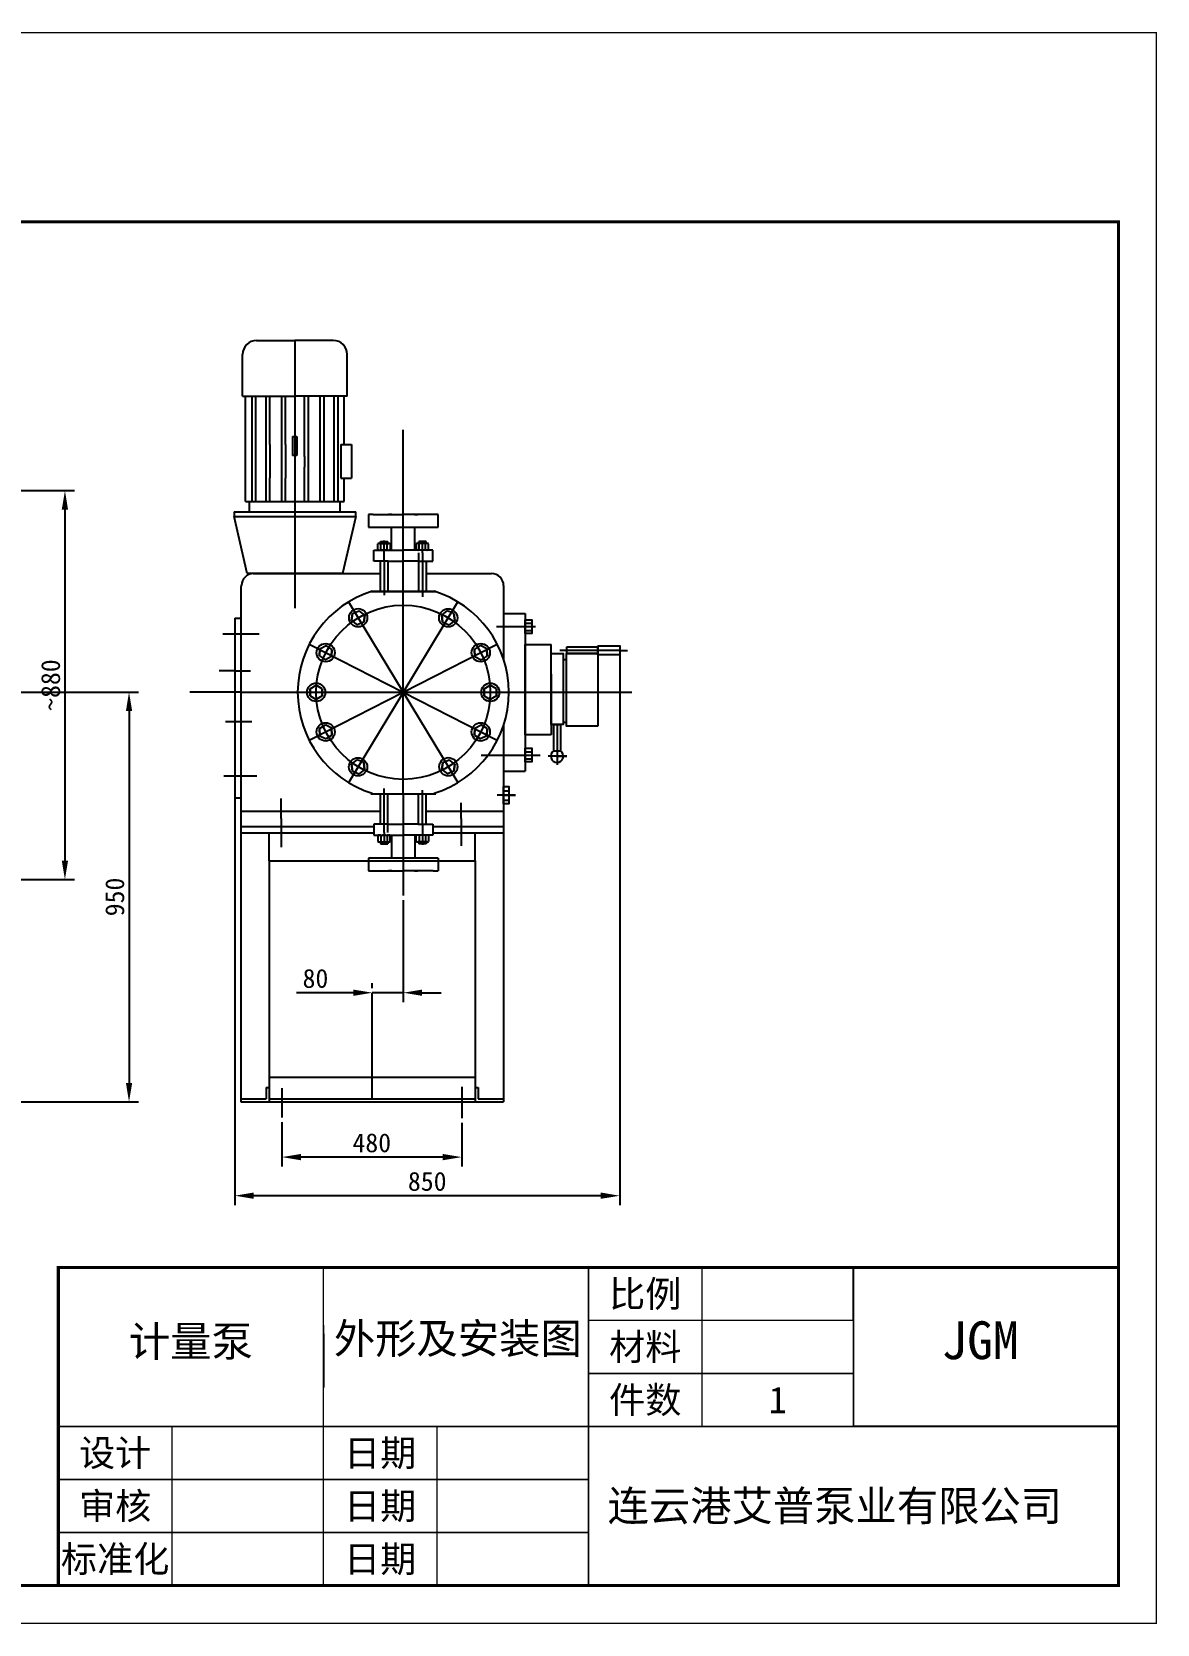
# Model space of a CAD drawing. Header units: millimetres. Extents: x 31 to 328, y 15 to 225.
# Drawn here: x 179.4 to 328, y 15.2 to 225.4 of the extents above; entities that cross this region are included whole.
import ezdxf
from ezdxf.enums import TextEntityAlignment as Align

# ---------------------------------------------------------------- set-up
doc = ezdxf.new("R2010")
doc.units = ezdxf.units.MM
doc.header["$PDMODE"] = 35
doc.layers.add('04-标注', color=3, linetype='Continuous', lineweight=20)
doc.layers.add('05-文字', color=5, linetype='Continuous')
doc.layers.add('2', color=4, linetype='Continuous')
doc.styles.add('S', font='SimSun.ttf')
doc.dimstyles.new('ISO-25', dxfattribs={"dimtxt": 2.5, "dimasz": 2.5, "dimexe": 1.25, "dimexo": 0.625, "dimtad": 1, "dimtxsty": 'Standard', "dimcen": 2.5, "dimadec": 0, "dimazin": 0, "dimtfac": 1, "dimtmove": 0, "dimatfit": 3, "dimfxl": 0, "dimarcsym": 0})

# ---------------------------------------------------------------- blocks, each defined once
blk = doc.blocks.new('*D10')
at = {"color": 0, "lineweight": -2}
for p, q in [((180.09, 138.18), (193.52, 138.18)), ((192.27, 135.68), (192.27, 86.61)), ((145.43, 84.11), (193.52, 84.11))]:
    blk.add_line(p, q, dxfattribs=at)
at = {"color": 0}
for points in [[(191.86, 135.68), (192.69, 135.68), (192.27, 138.18)], [(191.86, 86.61), (192.69, 86.61), (192.27, 84.11)]]:
    blk.add_solid(points, dxfattribs=at)
at = {"layer": 'Defpoints', "color": 0}
for p in [(179.46, 138.18), (144.81, 84.11), (192.27, 84.11)]:
    blk.add_point(p, dxfattribs=at)
at = {"color": 0, "insert": (190.4, 111.15), "char_height": 2.5, "attachment_point": 5, "rotation": 90}
blk.add_mtext('\\A1;950', dxfattribs=at)
blk = doc.blocks.new('*D11')
at = {"color": 0, "lineweight": -2}
for p, q in [((173.66, 164.79), (185.06, 164.79)), ((183.81, 162.29), (183.81, 115.95)), ((173.03, 113.45), (185.06, 113.45))]:
    blk.add_line(p, q, dxfattribs=at)
at = {"color": 0}
for points in [[(183.39, 162.29), (184.22, 162.29), (183.81, 164.79)], [(183.39, 115.95), (184.22, 115.95), (183.81, 113.45)]]:
    blk.add_solid(points, dxfattribs=at)
at = {"layer": 'Defpoints', "color": 0}
for p in [(173.04, 164.79), (172.4, 113.45), (183.81, 113.45)]:
    blk.add_point(p, dxfattribs=at)
at = {"color": 0, "insert": (181.93, 139.12), "char_height": 2.5, "attachment_point": 5, "rotation": 90}
blk.add_mtext('\\A1;~880', dxfattribs=at)
blk = doc.blocks.new('*D12')
at = {"color": 0, "lineweight": -2}
for p, q in [((212.46, 81.42), (212.46, 75.56)), ((236.2, 81.33), (236.2, 75.56)), ((233.7, 76.81), (214.96, 76.81))]:
    blk.add_line(p, q, dxfattribs=at)
at = {"color": 0}
for points in [[(214.96, 77.22), (214.96, 76.39), (212.46, 76.81)], [(233.7, 77.22), (233.7, 76.39), (236.2, 76.81)]]:
    blk.add_solid(points, dxfattribs=at)
at = {"layer": 'Defpoints', "color": 0}
for p in [(212.46, 82.04), (236.2, 81.96), (212.46, 76.81)]:
    blk.add_point(p, dxfattribs=at)
at = {"color": 0, "insert": (224.33, 78.68), "char_height": 2.5, "attachment_point": 5}
blk.add_mtext('\\A1;480', dxfattribs=at)
blk = doc.blocks.new('*D13')
at = {"color": 0, "lineweight": -2}
for p, q in [((257.07, 143.66), (257.07, 70.46)), ((206.24, 135.46), (206.24, 70.46)), ((254.57, 71.71), (208.74, 71.71))]:
    blk.add_line(p, q, dxfattribs=at)
at = {"color": 0}
for points in [[(208.74, 72.13), (208.74, 71.3), (206.24, 71.71)], [(254.57, 72.13), (254.57, 71.3), (257.07, 71.71)]]:
    blk.add_solid(points, dxfattribs=at)
at = {"layer": 'Defpoints', "color": 0}
for p in [(257.07, 144.28), (206.24, 136.09), (206.24, 71.71)]:
    blk.add_point(p, dxfattribs=at)
at = {"color": 0, "insert": (231.65, 73.59), "char_height": 2.5, "attachment_point": 5}
blk.add_mtext('\\A1;850', dxfattribs=at)
blk = doc.blocks.new('*D14')
at = {"color": 0, "lineweight": -2}
for p, q in [((228.48, 110.74), (228.48, 97.26)), ((224.39, 99.13), (224.39, 99.76)), ((221.89, 98.51), (214.39, 98.51)), ((228.48, 98.51), (224.39, 98.51)), ((230.98, 98.51), (233.48, 98.51))]:
    blk.add_line(p, q, dxfattribs=at)
at = {"color": 0}
for points in [[(221.89, 98.92), (221.89, 98.09), (224.39, 98.51)], [(230.98, 98.92), (230.98, 98.09), (228.48, 98.51)]]:
    blk.add_solid(points, dxfattribs=at)
at = {"layer": 'Defpoints', "color": 0}
for p in [(228.48, 111.36), (224.39, 98.51), (224.39, 98.51)]:
    blk.add_point(p, dxfattribs=at)
at = {"color": 0, "insert": (216.89, 100.38), "char_height": 2.5, "attachment_point": 5}
blk.add_mtext('\\A1;80', dxfattribs=at)

msp = doc.modelspace()

# ---------------------------------------------------------------- linework, layer by layer
at = {"color": 0}
for p, q in [((214.175, 184.603), (214.175, 149.293)), ((228.483, 153.852), (228.483, 172.834)), ((210.349, 170.893), (210.349, 166.471)), ((210.856, 170.896), (210.856, 166.468)), ((212.411, 170.896), (212.411, 166.432)), ((212.919, 170.896), (212.919, 166.432)), ((213.848, 171.955), (214.445, 171.955)), ((213.848, 171.955), (213.848, 169.432)), ((214.445, 171.955), (214.445, 169.432)), ((220.253, 170.896), (221.632, 170.896)), ((220.253, 170.896), (220.253, 166.432)), ((221.632, 170.896), (221.632, 166.432)), ((214.445, 169.432), (213.848, 169.432)), ((215.431, 169.283), (215.431, 167.894)), ((215.939, 169.283), (215.939, 167.894)), ((220.253, 166.432), (221.632, 166.432)), ((206.145, 162.001), (206.145, 161.358)), ((222.205, 161.358), (222.205, 162.001)), ((228.483, 151.48), (228.483, 163.38)), ((207.883, 153.852), (206.145, 161.358)), ((222.205, 161.358), (220.465, 153.852)), ((224.516, 161.657), (223.881, 161.657)), ((223.881, 161.657), (223.881, 159.951)), ((223.881, 159.951), (233.085, 159.951)), ((224.516, 161.657), (228.483, 161.657)), ((225.87, 161.657), (226.537, 161.657)), ((226.992, 161.657), (226.537, 161.657)), ((226.951, 159.272), (226.951, 159.951)), ((233.085, 161.657), (228.483, 161.657)), ((229.974, 161.657), (230.429, 161.657)), ((230.015, 159.272), (230.015, 159.951)), ((233.085, 159.951), (233.085, 161.657)), ((225.128, 156.994), (225.128, 157.772)), ((225.334, 157.827), (226.569, 157.827)), ((225.458, 157.827), (225.458, 158.073)), ((225.458, 158.073), (226.445, 158.073)), ((225.53, 157.827), (225.53, 158.073)), ((225.54, 156.994), (225.54, 157.772)), ((225.951, 156.577), (225.951, 158.189)), ((226.363, 156.994), (226.363, 157.772)), ((226.373, 157.827), (226.373, 158.073)), ((226.445, 157.827), (226.445, 158.073)), ((226.775, 157.772), (226.775, 156.994)), ((226.951, 156.939), (226.951, 159.272)), ((230.015, 156.939), (230.015, 159.272)), ((230.191, 157.772), (230.191, 156.994)), ((231.632, 157.827), (230.397, 157.827)), ((230.521, 157.827), (230.521, 158.073)), ((231.508, 158.073), (230.521, 158.073)), ((230.593, 157.827), (230.593, 158.073)), ((230.603, 156.994), (230.603, 157.772)), ((231.015, 156.577), (231.015, 158.189)), ((231.427, 156.994), (231.427, 157.772)), ((231.436, 157.827), (231.436, 158.073)), ((231.508, 157.827), (231.508, 158.073)), ((231.838, 156.994), (231.838, 157.772)), ((224.58, 155.495), (224.58, 156.939)), ((224.58, 156.939), (228.483, 156.939)), ((225.951, 155.495), (225.951, 156.939)), ((232.386, 156.939), (228.483, 156.939)), ((230.519, 156.577), (230.519, 151.48)), ((231.015, 156.577), (231.015, 150.776)), ((232.386, 155.495), (232.386, 156.939)), ((214.175, 153.852), (207.883, 153.852)), ((208.685, 153.852), (225.455, 153.852)), ((216.958, 153.852), (208.723, 153.852)), ((226.492, 155.495), (224.58, 155.495)), ((225.455, 155.495), (225.455, 151.48)), ((225.951, 155.495), (225.951, 151.001)), ((226.447, 155.495), (226.447, 151.48)), ((226.492, 155.495), (228.483, 155.495)), ((230.474, 155.495), (228.483, 155.495)), ((230.474, 155.495), (232.386, 155.495)), ((231.012, 155.495), (231.012, 151.48)), ((231.508, 155.495), (231.508, 151.48)), ((231.508, 153.852), (240.134, 153.852)), ((207.13, 152.405), (207.039, 152.057)), ((207.039, 152.057), (207.039, 84.098)), ((224.186, 151.48), (232.78, 151.48)), ((232.78, 151.48), (224.186, 151.48)), ((228.483, 124.76), (228.483, 151.48)), ((241.734, 152.252), (241.734, 147.832)), ((221.265, 150.096), (235.697, 126.242)), ((228.47, 138.161), (235.686, 150.088)), ((206.239, 147.931), (206.239, 124.248)), ((206.239, 147.931), (207.039, 147.931)), ((241.734, 148.57), (244.597, 148.57)), ((241.734, 147.832), (241.734, 142.49)), ((244.597, 148.57), (244.597, 127.77)), ((244.597, 147.271), (245.452, 147.271)), ((204.68, 145.871), (209.44, 145.871)), ((245.958, 146.818), (240.798, 146.818)), ((244.597, 146.314), (245.452, 146.314)), ((216.065, 144.507), (240.897, 131.831)), ((228.481, 138.169), (240.897, 144.507)), ((248.004, 140.541), (248.004, 144.458)), ((257.069, 143.703), (249.15, 143.703)), ((254.173, 143.274), (254.173, 133.683)), ((257.069, 143.703), (258.107, 143.703)), ((206.239, 141.012), (204.163, 141.012)), ((206.239, 141.012), (208.302, 141.012)), ((249.58, 142.51), (250.023, 142.51)), ((248.004, 140.541), (248.004, 132.554)), ((102.862, 138.184), (191.856, 138.184)), ((207.039, 138.17), (200.322, 138.17)), ((207.039, 138.17), (249.927, 138.17)), ((216.065, 131.831), (228.481, 138.169)), ((228.47, 138.161), (221.254, 126.234)), ((248.861, 138.17), (258.661, 138.17)), ((204.991, 134.291), (208.509, 134.291)), ((241.734, 133.847), (241.734, 128.508)), ((248.792, 133.898), (248.792, 128.582)), ((249.58, 134.236), (250.023, 134.236)), ((248.352, 130.444), (249.232, 130.444)), ((246.56, 129.802), (238.77, 129.802)), ((241.734, 128.508), (241.734, 84.098)), ((244.597, 130.297), (245.452, 130.297)), ((244.597, 129.378), (245.452, 129.378)), ((250.085, 129.741), (247.626, 129.741)), ((248.792, 129.741), (250.085, 129.741)), ((204.784, 127.156), (209.13, 127.156)), ((241.734, 127.77), (244.597, 127.77)), ((206.239, 124.248), (207.039, 124.248)), ((212.371, 121.515), (212.371, 124.165)), ((224.186, 124.76), (232.78, 124.76)), ((225.458, 120.745), (225.458, 124.76)), ((225.951, 119.663), (225.951, 125.464)), ((225.954, 120.745), (225.954, 124.76)), ((226.447, 119.663), (226.447, 124.76)), ((228.483, 124.76), (228.483, 111.364)), ((230.519, 120.745), (230.519, 124.76)), ((231.015, 120.745), (231.015, 125.239)), ((231.511, 120.745), (231.511, 124.76)), ((243.31, 124.587), (240.894, 124.587)), ((241.734, 125.161), (242.442, 125.161)), ((241.734, 124.587), (243.31, 124.587)), ((207.039, 122.488), (225.458, 122.488)), ((231.511, 122.488), (241.734, 122.488)), ((236.115, 121.515), (236.115, 123.58)), ((241.734, 123.914), (242.442, 123.914)), ((207.039, 120.435), (224.58, 120.435)), ((212.371, 121.515), (212.371, 117.729)), ((224.58, 120.745), (224.58, 119.301)), ((226.492, 120.745), (224.58, 120.745)), ((226.492, 120.745), (228.483, 120.745)), ((230.474, 120.745), (228.483, 120.745)), ((230.474, 120.745), (232.386, 120.745)), ((231.015, 120.745), (231.015, 119.301)), ((232.386, 120.745), (232.386, 119.301)), ((232.386, 120.435), (236.555, 120.435)), ((236.115, 121.515), (236.115, 117.897)), ((236.555, 120.435), (241.734, 120.435)), ((207.039, 119.635), (224.58, 119.635)), ((210.775, 115.901), (210.775, 119.635)), ((224.58, 119.301), (228.483, 119.301)), ((225.128, 119.246), (225.128, 118.468)), ((225.334, 118.413), (226.569, 118.413)), ((225.458, 118.413), (225.458, 118.167)), ((225.458, 118.167), (226.445, 118.167)), ((225.53, 118.413), (225.53, 118.167)), ((225.54, 119.246), (225.54, 118.468)), ((225.951, 119.663), (225.951, 118.051)), ((226.363, 119.246), (226.363, 118.468)), ((226.373, 118.413), (226.373, 118.167)), ((226.445, 118.413), (226.445, 118.167)), ((226.775, 118.468), (226.775, 119.246)), ((226.951, 119.301), (226.951, 116.968)), ((232.386, 119.301), (228.483, 119.301)), ((230.015, 119.301), (230.015, 116.968)), ((230.191, 118.468), (230.191, 119.246)), ((231.632, 118.413), (230.397, 118.413)), ((230.521, 118.413), (230.521, 118.167)), ((231.508, 118.167), (230.521, 118.167)), ((230.593, 118.413), (230.593, 118.167)), ((230.603, 119.246), (230.603, 118.468)), ((231.015, 119.663), (231.015, 118.051)), ((231.427, 119.246), (231.427, 118.468)), ((231.436, 118.413), (231.436, 118.167)), ((231.508, 118.413), (231.508, 118.167)), ((231.838, 119.246), (231.838, 118.468)), ((232.386, 119.635), (236.555, 119.635)), ((236.555, 119.635), (241.734, 119.635)), ((237.998, 115.901), (237.998, 119.635)), ((210.775, 115.901), (210.775, 90.125)), ((210.775, 115.901), (237.998, 115.901)), ((233.085, 116.289), (223.881, 116.289)), ((223.881, 116.289), (223.881, 114.583)), ((226.951, 116.968), (226.951, 116.289)), ((230.015, 116.968), (230.015, 116.289)), ((233.085, 116.289), (233.085, 114.583)), ((237.998, 115.901), (237.998, 90.125)), ((223.881, 114.583), (228.483, 114.583)), ((226.992, 114.583), (226.537, 114.583)), ((232.45, 114.583), (228.483, 114.583)), ((229.974, 114.583), (230.429, 114.583)), ((231.096, 114.583), (230.429, 114.583)), ((232.45, 114.583), (233.085, 114.583)), ((224.387, 84.498), (224.387, 98.508)), ((210.775, 90.125), (210.775, 86.018)), ((237.998, 90.125), (237.998, 86.018)), ((241.734, 90.125), (241.734, 86.018)), ((210.775, 87.355), (237.998, 87.355)), ((207.039, 84.498), (210.375, 84.498)), ((207.039, 84.098), (241.734, 84.098)), ((210.375, 86.018), (210.775, 86.018)), ((210.375, 86.018), (210.375, 84.498)), ((210.775, 86.018), (210.775, 84.498)), ((210.775, 86.018), (210.775, 84.098)), ((210.775, 84.498), (237.998, 84.498)), ((212.456, 85.911), (212.456, 82.041)), ((236.199, 86.079), (236.199, 81.957)), ((237.998, 86.018), (238.398, 86.018)), ((237.998, 86.018), (237.998, 84.498)), ((237.998, 86.018), (237.998, 84.098)), ((238.398, 86.018), (238.398, 84.498)), ((238.398, 84.498), (241.734, 84.498)), ((241.734, 86.018), (241.734, 84.498)), ((241.734, 86.018), (241.734, 84.498)), ((241.734, 86.018), (241.734, 84.498))]:
    msp.add_line(p, q, dxfattribs=at)
for points, const_width in [([(30.938, 15.253), (327.938, 15.253), (327.938, 225.253), (30.938, 225.253)], 0.2), ([(35.938, 20.253), (322.938, 20.253), (322.938, 200.253), (35.938, 200.253)], 0.4), ([(182.938, 20.253), (322.938, 20.253), (322.938, 62.253), (182.938, 62.253)], 0.4)]:
    msp.add_lwpolyline(points, close=True, dxfattribs=dict(const_width=const_width))
for points in [[(244.597, 147.714), (245.452, 147.714), (245.452, 145.91), (244.597, 145.91)], [(248.004, 143.274), (249.58, 143.274), (249.58, 133.898), (248.004, 133.898)], [(250.086, 144.149), (254.173, 144.149), (254.173, 143.274), (250.086, 143.274)], [(254.173, 144.282), (257.069, 144.282), (257.069, 143.125), (254.173, 143.125)], [(244.597, 130.812), (245.452, 130.812), (245.452, 129.007), (244.597, 129.007)], [(241.734, 125.713), (242.442, 125.713), (242.442, 123.462), (241.734, 123.462)]]:
    msp.add_lwpolyline(points, close=True, dxfattribs=at)
for points in [[(248.004, 132.554), (244.597, 132.554), (244.597, 144.458), (248.004, 144.458)], [(254.173, 133.683), (250.023, 133.683), (250.023, 143.274), (254.173, 143.274)], [(248.352, 130.444), (248.352, 133.898), (249.232, 133.898), (249.232, 130.444)]]:
    msp.add_lwpolyline(points, dxfattribs=at)
msp.add_lwpolyline([(217.938, 62.253, 0.2, 0.2, 0), (217.938, 20.253, 0.2, 0.2, 0)], format="xyseb")
at = {"const_width": 0.2}
for points in [[(252.938, 62.253), (252.938, 20.253)], [(267.938, 62.253), (267.938, 41.253)], [(287.938, 62.253), (287.938, 41.253)], [(287.938, 55.253), (252.938, 55.253)], [(287.938, 48.253), (252.938, 48.253)], [(322.938, 41.253), (182.938, 41.253)], [(197.938, 41.253), (197.938, 20.253)], [(232.938, 41.253), (232.938, 20.253)], [(252.938, 34.253), (182.938, 34.253)], [(252.938, 27.253), (182.938, 27.253)]]:
    msp.add_lwpolyline(points, dxfattribs=at)
at = {"color": 0}
for centre, radius in [((228.481, 138.169), 11.495), ((222.53, 148.004), 1.206), ((234.42, 147.996), 1.206), ((218.243, 143.395), 1.206), ((238.719, 143.395), 1.206), ((216.986, 138.169), 1.206), ((239.976, 138.169), 1.206), ((218.243, 132.942), 1.206), ((238.719, 132.942), 1.206), ((222.52, 128.326), 1.206), ((234.431, 128.333), 1.206)]:
    msp.add_circle(centre, radius, dxfattribs=at)
for centre, radius, start, end in [((225.334, 157.415), 0.412, 60, 120), ((225.951, 156.262), 1.564, 74.73852, 105.26148), ((226.569, 157.415), 0.412, 60, 120), ((230.397, 157.415), 0.412, 60, 120), ((231.015, 156.262), 1.564, 74.73852, 105.26148), ((231.632, 157.415), 0.412, 60, 120), ((225.334, 157.35), 0.412, 240, 300), ((225.951, 158.503), 1.564, 254.73852, 285.26148), ((226.569, 157.35), 0.412, 240, 300), ((230.397, 157.35), 0.412, 240, 300), ((231.015, 158.503), 1.564, 254.73852, 285.26148), ((231.632, 157.35), 0.412, 240, 300), ((208.723, 152.252), 1.6, 90, 180), ((240.134, 152.252), 1.6, 360, 90), ((228.481, 138.169), 13.94, 107.02137, 252.97862), ((228.481, 138.169), 13.94, 287.02138, 72.97863), ((248.792, 129.741), 0.83, 122.02417, 57.97583), ((225.334, 118.89), 0.412, 60, 120), ((225.334, 118.825), 0.412, 240, 300), ((225.951, 117.737), 1.564, 74.73852, 105.26148), ((225.951, 119.978), 1.564, 254.73852, 285.26148), ((226.569, 118.89), 0.412, 60, 120), ((226.569, 118.825), 0.412, 240, 300), ((230.397, 118.89), 0.412, 60, 120), ((230.397, 118.825), 0.412, 240, 300), ((231.015, 117.737), 1.564, 74.73852, 105.26148), ((231.015, 119.978), 1.564, 254.73852, 285.26148), ((231.632, 118.89), 0.412, 60, 120), ((231.632, 118.825), 0.412, 240, 300)]:
    msp.add_arc(centre, radius, start, end, dxfattribs=at)
at = {"layer": '04-标注'}
msp.add_line((322.938, 200.253), (322.938, 200.253), dxfattribs=at)
at = {"layer": '04-标注', "color": 0}
for p, q in [((182.938, 62.253), (182.938, 62.253)), ((182.938, 62.253), (182.938, 54.628)), ((217.938, 54.628), (217.938, 49.936)), ((217.938, 54.628), (217.938, 46.398)), ((217.938, 49.936), (217.938, 46.398)), ((252.938, 41.253), (267.938, 41.253)), ((252.938, 41.253), (267.938, 41.253))]:
    msp.add_line(p, q, dxfattribs=at)
at = {"layer": '05-文字', "color": 0}
for p, q in [((287.938, 55.253), (287.938, 62.253)), ((217.938, 53.473), (217.938, 46.398)), ((322.938, 41.253), (287.938, 41.253))]:
    msp.add_line(p, q, dxfattribs=at)
at = {"layer": '2', "color": 0}
for p, q in [((209.107, 184.603), (214.175, 184.603)), ((219.242, 184.603), (214.175, 184.603)), ((207.27, 177.237), (207.27, 182.766)), ((221.079, 177.237), (221.079, 182.766)), ((207.27, 177.237), (214.175, 177.237)), ((207.672, 163.362), (207.672, 177.237)), ((208.494, 177.237), (208.494, 163.362)), ((209.002, 163.362), (209.002, 177.237)), ((210.349, 177.237), (210.349, 170.893)), ((210.856, 170.896), (210.856, 177.237)), ((212.411, 177.237), (212.411, 170.896)), ((212.919, 170.896), (212.919, 177.237)), ((221.079, 177.237), (214.175, 177.237)), ((215.431, 169.283), (215.431, 177.237)), ((215.939, 177.237), (215.939, 169.283)), ((217.493, 163.362), (217.493, 177.237)), ((218.001, 177.237), (218.001, 163.362)), ((219.347, 163.362), (219.347, 177.237)), ((219.855, 177.237), (219.855, 163.362)), ((220.678, 170.896), (220.678, 177.237)), ((210.349, 166.471), (210.349, 163.362)), ((210.856, 163.362), (210.856, 166.468)), ((212.411, 166.432), (212.411, 163.362)), ((212.919, 163.362), (212.919, 166.432)), ((215.431, 163.362), (215.431, 167.894)), ((215.939, 167.894), (215.939, 163.362)), ((220.678, 163.362), (220.678, 166.432)), ((206.145, 162.001), (222.205, 162.001)), ((207.672, 163.362), (220.678, 163.362)), ((208.198, 162.001), (208.198, 163.362)), ((220.152, 162.001), (220.152, 163.362)), ((206.145, 161.358), (222.205, 161.358)), ((220.465, 153.852), (213.776, 153.852)), ((221.791, 148.571), (221.669, 147.647)), ((221.669, 147.647), (221.791, 148.571)), ((221.669, 147.647), (222.408, 147.079)), ((221.669, 147.647), (222.408, 147.079)), ((221.791, 148.571), (222.652, 148.928)), ((223.27, 147.436), (222.408, 147.079)), ((223.27, 147.436), (222.408, 147.079)), ((223.392, 148.36), (222.652, 148.928)), ((223.392, 148.36), (223.27, 147.436)), ((223.27, 147.436), (223.392, 148.36)), ((233.559, 148.353), (234.299, 148.92)), ((233.559, 148.353), (233.681, 147.428)), ((233.681, 147.428), (233.559, 148.353)), ((233.681, 147.428), (234.542, 147.072)), ((233.681, 147.428), (234.542, 147.072)), ((235.16, 148.564), (234.299, 148.92)), ((235.282, 147.639), (234.542, 147.072)), ((235.282, 147.639), (234.542, 147.072)), ((235.16, 148.564), (235.282, 147.639)), ((235.282, 147.639), (235.16, 148.564)), ((217.456, 143.896), (217.416, 142.965)), ((217.416, 142.965), (217.456, 143.896)), ((217.416, 142.965), (218.202, 142.463)), ((217.416, 142.965), (218.202, 142.463)), ((217.456, 143.896), (218.284, 144.327)), ((219.07, 143.825), (218.284, 144.327)), ((219.07, 143.825), (219.029, 142.894)), ((219.029, 142.894), (219.07, 143.825)), ((237.892, 143.826), (238.679, 144.327)), ((237.892, 143.826), (237.933, 142.894)), ((237.933, 142.894), (237.892, 143.826)), ((239.506, 143.896), (238.679, 144.327)), ((239.546, 142.964), (238.76, 142.463)), ((239.546, 142.964), (238.76, 142.463)), ((239.506, 143.896), (239.546, 142.964)), ((239.546, 142.964), (239.506, 143.896)), ((219.029, 142.894), (218.202, 142.463)), ((219.029, 142.894), (218.202, 142.463)), ((237.933, 142.894), (238.76, 142.463)), ((237.933, 142.894), (238.76, 142.463)), ((216.179, 138.635), (216.986, 139.101)), ((217.794, 138.635), (216.986, 139.101)), ((239.169, 138.635), (239.976, 139.101)), ((240.784, 138.635), (239.976, 139.101)), ((216.179, 138.635), (216.178, 137.702)), ((216.178, 137.702), (216.179, 138.635)), ((216.178, 137.702), (216.986, 137.236)), ((216.178, 137.702), (216.986, 137.236)), ((217.793, 137.702), (216.986, 137.236)), ((217.793, 137.702), (216.986, 137.236)), ((217.794, 138.635), (217.793, 137.702)), ((217.793, 137.702), (217.794, 138.635)), ((239.169, 138.635), (239.169, 137.702)), ((239.169, 137.702), (239.169, 138.635)), ((239.169, 137.702), (239.976, 137.236)), ((239.169, 137.702), (239.976, 137.236)), ((240.784, 137.702), (239.976, 137.236)), ((240.784, 137.702), (239.976, 137.236)), ((240.784, 138.635), (240.784, 137.702)), ((240.784, 137.702), (240.784, 138.635)), ((217.416, 133.373), (218.202, 133.874)), ((217.416, 133.373), (217.456, 132.441)), ((217.456, 132.441), (217.416, 133.373)), ((217.456, 132.441), (218.283, 132.011)), ((217.456, 132.441), (218.283, 132.011)), ((219.029, 133.443), (218.202, 133.874)), ((219.07, 132.511), (218.283, 132.011)), ((219.07, 132.511), (218.283, 132.011)), ((219.029, 133.443), (219.07, 132.511)), ((219.07, 132.511), (219.029, 133.443)), ((237.933, 133.443), (237.892, 132.512)), ((237.892, 132.512), (237.933, 133.443)), ((237.892, 132.512), (238.679, 132.011)), ((237.892, 132.512), (238.679, 132.011)), ((237.933, 133.443), (238.76, 133.874)), ((239.506, 132.441), (238.679, 132.011)), ((239.506, 132.441), (238.679, 132.011)), ((239.546, 133.373), (238.76, 133.874)), ((239.546, 133.373), (239.506, 132.441)), ((239.506, 132.441), (239.546, 133.373)), ((221.658, 128.683), (222.398, 129.25)), ((221.658, 128.683), (221.78, 127.758)), ((221.78, 127.758), (221.658, 128.683)), ((223.259, 128.893), (222.398, 129.25)), ((223.259, 128.893), (223.381, 127.969)), ((223.381, 127.969), (223.259, 128.893)), ((233.691, 128.901), (233.57, 127.977)), ((233.57, 127.977), (233.691, 128.901)), ((233.691, 128.901), (234.553, 129.258)), ((235.293, 128.69), (234.553, 129.258)), ((235.293, 128.69), (235.171, 127.766)), ((235.171, 127.766), (235.293, 128.69)), ((221.78, 127.758), (222.641, 127.401)), ((221.78, 127.758), (222.641, 127.401)), ((223.381, 127.969), (222.641, 127.401)), ((223.381, 127.969), (222.641, 127.401)), ((233.57, 127.977), (234.309, 127.409)), ((233.57, 127.977), (234.309, 127.409)), ((235.171, 127.766), (234.309, 127.409)), ((235.171, 127.766), (234.309, 127.409))]:
    msp.add_line(p, q, dxfattribs=at)
for centre, start, end in [((209.107, 182.766), 90, 180), ((219.242, 182.766), 0, 90)]:
    msp.add_arc(centre, 1.837, start, end, dxfattribs=at)

# ---------------------------------------------------------------- texts
at = {"style": 'S'}
for s, p in [('比例', (260.438, 58.753)), ('材料', (260.438, 51.753)), ('件数', (260.438, 44.753)), ('设计', (190.438, 37.753)), ('日期', (225.438, 37.753)), ('审核', (190.438, 30.753)), ('日期', (225.438, 30.753)), ('标准化', (190.438, 23.753)), ('日期', (225.438, 23.753))]:
    msp.add_text(s, height=3.5, dxfattribs=at).set_placement(p, align=Align.MIDDLE_CENTER)
at = {"color": 0, "style": 'S'}
msp.add_text('连云港艾普泵业有限公司', height=4, dxfattribs=at).set_placement((285.478, 30.769), align=Align.MIDDLE_CENTER)
at = {"layer": '04-标注', "color": 0, "style": 'S'}
for s, height, p in [('计量泵', 4, (200.438, 52.479)), ('外形及安装图', 4, (235.687, 52.866)), ('JGM', 5, (304.656, 52.634)), ('1', 3.5, (277.938, 44.753))]:
    msp.add_text(s, height=height, dxfattribs=at).set_placement(p, align=Align.MIDDLE_CENTER)

# ---------------------------------------------------------------- dimensions: what is measured, and where the dimension line sits
at = {"color": 0}
for base, p1, p2, text, picture, middle in [((183.808, 113.446), (173.039, 164.789), (172.404, 113.446), '~880', '*D11', (181.933, 139.117)), ((192.273, 84.111), (179.46, 138.184), (144.81, 84.111), '950', '*D10', (190.398, 111.148))]:
    dim = msp.add_linear_dim(base=base, p1=p1, p2=p2, angle=90, text=text, dimstyle='ISO-25', override={"dimtp": -0.009, "dimtm": 0.034, "dimtfac": 0.5, "dimtolj": 1}, dxfattribs=at)
    dim.commit()
    dim.dimension.update_dxf_attribs({"geometry": picture, "text_midpoint": middle})
for base, p1, p2, text, picture, middle in [((206.239, 71.712), (257.069, 144.282), (206.239, 136.09), '850', '*D13', (231.654, 73.587)), ((224.387, 98.508), (228.483, 111.364), (224.387, 98.508), '80', '*D14', (216.887, 100.383)), ((212.456, 76.806), (236.199, 81.957), (212.456, 82.041), '480', '*D12', (224.328, 78.681))]:
    dim = msp.add_linear_dim(base=base, p1=p1, p2=p2, text=text, dimstyle='ISO-25', override={"dimtp": -0.009, "dimtm": 0.034, "dimtfac": 0.5, "dimtolj": 1}, dxfattribs=at)
    dim.commit()
    dim.dimension.update_dxf_attribs({"geometry": picture, "text_midpoint": middle})

doc.saveas('drawing.dxf')
